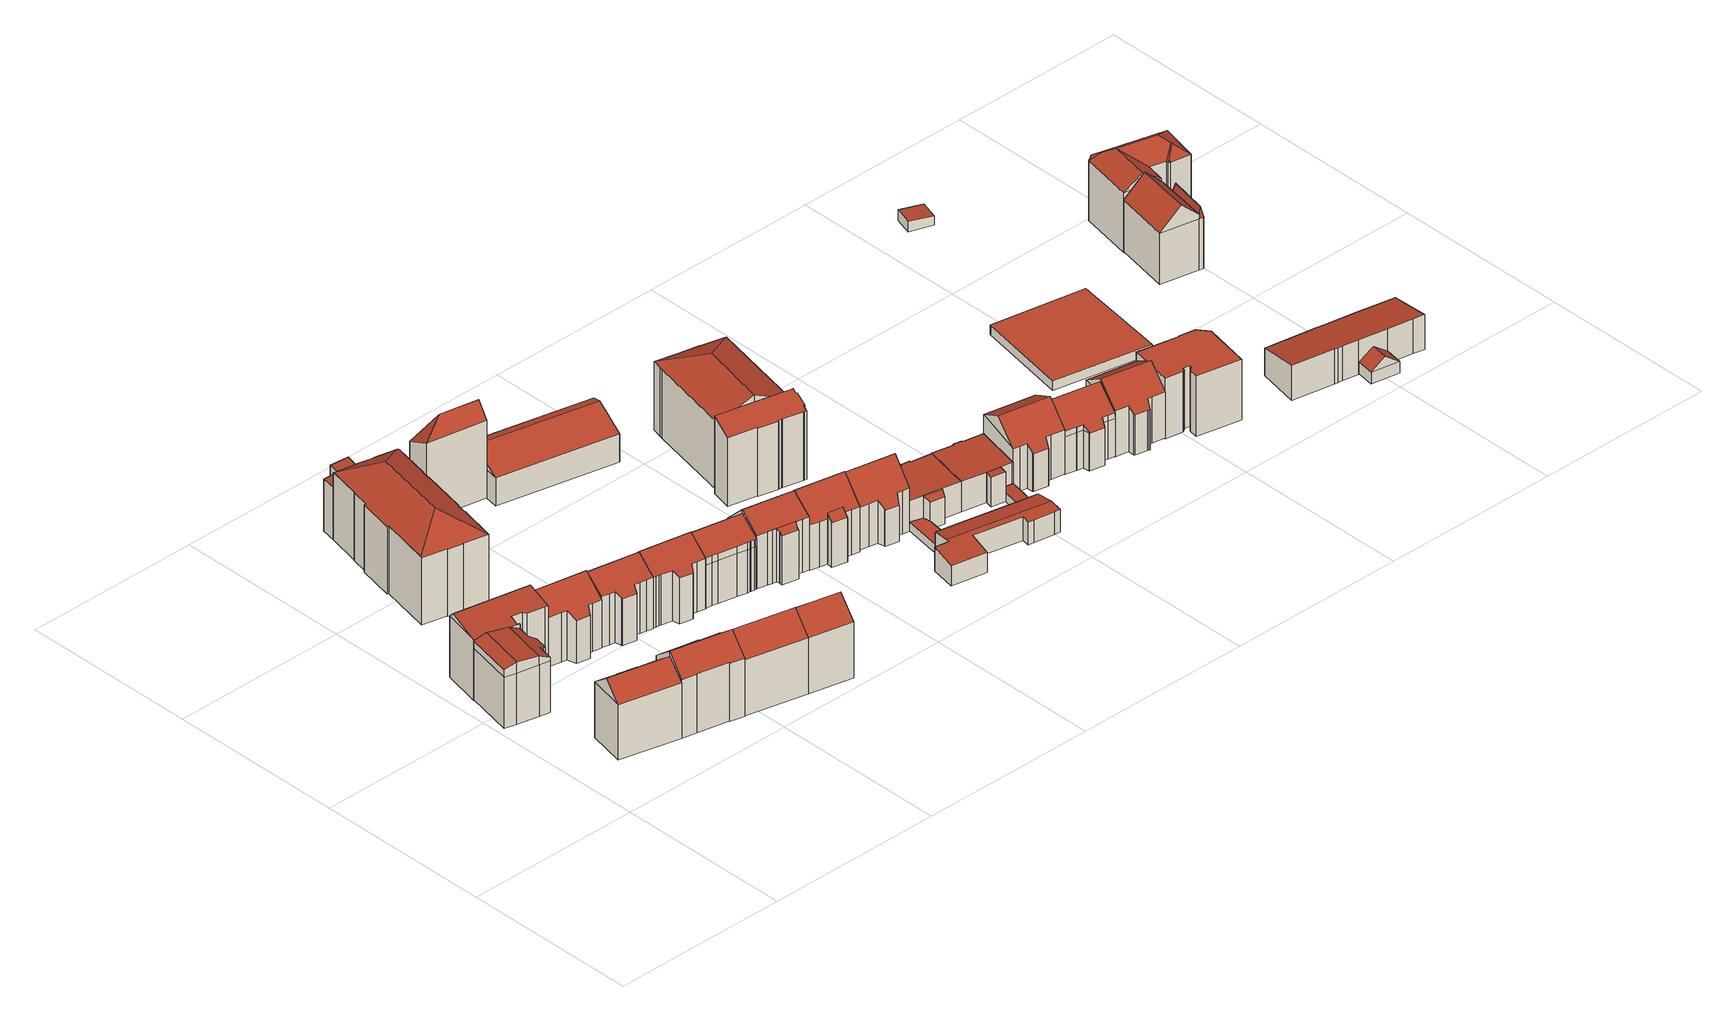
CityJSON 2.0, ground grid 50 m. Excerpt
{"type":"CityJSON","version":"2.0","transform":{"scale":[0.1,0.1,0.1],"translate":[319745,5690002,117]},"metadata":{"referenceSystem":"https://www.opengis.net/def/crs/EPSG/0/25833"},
"CityObjects":{
"building1":{"type":"Building","attributes":{"Dachtyp_tdc":"tdcFreeFormRoof","Gemeindeschluessel":14713000,"Dachneigung":4.66,"QualitaetDacherkennung":51,"Geometrietyp2DReferenz":"3000","function":"31001_9998","roofType":"5000","measuredHeight":17.92},"geometry":[{"type":"MultiSurface","lod":"2","boundaries":[[[0,1,2,3]],[[1,4,5,2]],[[4,6,7,5]],[[6,8,9,7]],[[8,10,11,9]],[[10,12,13,11]],[[12,14,15,13]],[[14,16,17,15]],[[16,18,19,17]],[[18,20,21,19]],[[20,22,23,21]],[[22,24,25,23]],[[24,0,3,25]],[[26,27,28,29]],[[18,16,30,31,32,33,34,35,36]],[[32,37,27,26,33]],[[8,27,37,10]],[[10,37,32,31,12]],[[18,36,20]],[[20,36,35,22]],[[22,35,34,24]],[[24,34,33,0]],[[0,33,26,1]],[[12,31,30,14]],[[14,30,16]],[[1,26,29,4]],[[4,29,28,6]],[[6,28,27,8]],[[3,2,5,7,9,11,13,15,17,19,21,23,25]]],"semantics":{"surfaces":[{"type":"WallSurface"},{"type":"RoofSurface"},{"type":"GroundSurface"}],"values":[0,0,0,0,0,0,0,0,0,0,0,0,0,1,1,1,0,0,0,0,0,0,0,0,0,0,0,0,2]}}]},
"building2":{"type":"Building","attributes":{"Dachtyp_tdc":"tdcFreeFormRoof","Gemeindeschluessel":14713000,"Dachneigung":38.06,"QualitaetDacherkennung":54,"Geometrietyp2DReferenz":"3000","function":"31001_9998","roofType":"5000","measuredHeight":20.11},"geometry":[{"type":"MultiSurface","lod":"2","boundaries":[[[38,39,40,41]],[[39,42,43,40]],[[42,44,45,43]],[[44,46,47,45]],[[46,48,49,47]],[[48,50,51,49]],[[50,52,53,51]],[[52,54,55,53]],[[54,56,57,55]],[[56,58,59,57]],[[58,38,41,59]],[[48,60,61,50]],[[60,46,44,42,39,38,58,56,54,52,61]],[[48,46,60]],[[52,50,61]],[[41,40,43,45,47,49,51,53,55,57,59]]],"semantics":{"surfaces":[{"type":"WallSurface"},{"type":"RoofSurface"},{"type":"GroundSurface"}],"values":[0,0,0,0,0,0,0,0,0,0,0,1,1,0,0,2]}}]},
"building3":{"type":"Building","attributes":{"Dachtyp_tdc":"tdcFreeFormRoof","Gemeindeschluessel":14713000,"Dachneigung":11.05,"QualitaetDacherkennung":21,"Geometrietyp2DReferenz":"3000","function":"31001_9998","roofType":"5000","measuredHeight":19.17},"geometry":[{"type":"MultiSurface","lod":"2","boundaries":[[[62,63,64,65]],[[63,66,67,64]],[[66,68,69,67]],[[68,70,71,69]],[[70,72,73,71]],[[72,74,75,73]],[[74,76,77,75]],[[76,78,79,77]],[[78,80,81,79]],[[80,82,83,81]],[[82,84,85,83]],[[84,62,65,85]],[[86,68,66,63,87]],[[84,82,80,78,76,74,72,70,86,87,62]],[[63,62,87]],[[70,68,86]],[[65,64,67,69,71,73,75,77,79,81,83,85]]],"semantics":{"surfaces":[{"type":"WallSurface"},{"type":"RoofSurface"},{"type":"GroundSurface"}],"values":[0,0,0,0,0,0,0,0,0,0,0,0,1,1,0,0,2]}}]},
"building4":{"type":"Building","attributes":{"Dachtyp_tdc":"tdcGableRoof","Gemeindeschluessel":14713000,"Dachneigung":37.84,"QualitaetDacherkennung":70,"Geometrietyp2DReferenz":"3000","function":"31001_9998","roofType":"3100","measuredHeight":21.5},"geometry":[{"type":"MultiSurface","lod":"2","boundaries":[[[88,89,90,91]],[[89,92,93,90]],[[92,94,95,93]],[[94,96,97,95]],[[96,98,99,97]],[[98,100,101,99]],[[100,102,103,101]],[[102,104,105,103]],[[104,106,107,105]],[[106,108,109,107]],[[108,110,111,109]],[[110,112,49,111]],[[112,113,114,49]],[[113,115,47,114]],[[115,116,117,47]],[[116,88,91,117]],[[113,112,110,108,106,104,102,100]],[[100,98,96,94,92,89,88,116,115,113]],[[91,90,93,95,97,99,101,103,105,107,109,111,49,114,47,117]]],"semantics":{"surfaces":[{"type":"WallSurface"},{"type":"RoofSurface"},{"type":"GroundSurface"}],"values":[0,0,0,0,0,0,0,0,0,0,0,0,0,0,0,0,1,1,2]}}]},
"building5":{"type":"Building","attributes":{"Dachtyp_tdc":"tdcFreeFormRoof","Gemeindeschluessel":14713000,"Dachneigung":36.67,"QualitaetDacherkennung":50,"Geometrietyp2DReferenz":"3000","function":"31001_9998","roofType":"5000","measuredHeight":18.55},"geometry":[{"type":"MultiSurface","lod":"2","boundaries":[[[118,119,120,121]],[[119,122,123,120]],[[122,124,125,123]],[[124,126,127,125]],[[126,128,129,127]],[[128,130,131,129]],[[130,132,133,131]],[[132,134,135,133]],[[134,136,137,135]],[[136,138,139,137]],[[138,118,121,139]],[[140,122,119,141]],[[134,132,130,128,126,124,140,141,118,138,136]],[[124,122,140]],[[119,118,141]],[[121,120,123,125,127,129,131,133,135,137,139]]],"semantics":{"surfaces":[{"type":"WallSurface"},{"type":"RoofSurface"},{"type":"GroundSurface"}],"values":[0,0,0,0,0,0,0,0,0,0,0,1,1,0,0,2]}}]},
"building6":{"type":"Building","attributes":{"Dachtyp_tdc":"tdcGableRoof","Gemeindeschluessel":14713000,"Dachneigung":41.8,"QualitaetDacherkennung":68,"Geometrietyp2DReferenz":"3000","function":"31001_9998","roofType":"3100","measuredHeight":21.27},"geometry":[{"type":"MultiSurface","lod":"2","boundaries":[[[142,143,144,145]],[[143,146,147,144]],[[146,148,149,147]],[[148,150,151,149]],[[150,142,145,151]],[[152,153,154,155,156]],[[142,153,152,143]],[[150,154,153,142]],[[146,156,155,148]],[[143,152,156,146]],[[148,155,154,150]],[[145,144,147,149,151]]],"semantics":{"surfaces":[{"type":"WallSurface"},{"type":"RoofSurface"},{"type":"GroundSurface"}],"values":[0,0,0,0,0,1,1,0,0,0,0,2]}}]},
"building7":{"type":"Building","attributes":{"name":"Ernst-Pinkert-Schule","Dachtyp_tdc":"tdcFreeFormRoof","Gemeindeschluessel":14713000,"Dachneigung":30.62,"QualitaetDacherkennung":84,"Geometrietyp2DReferenz":"3000","function":"31001_3021","roofType":"5000","measuredHeight":24.77},"geometry":[{"type":"MultiSurface","lod":"2","boundaries":[[[157,158,159,160]],[[158,161,162,159]],[[161,163,164,162]],[[163,165,166,164]],[[165,167,168,166]],[[167,169,170,168]],[[169,171,172,170]],[[171,173,174,172]],[[173,175,176,174]],[[175,177,178,176]],[[177,179,180,178]],[[179,181,182,180]],[[181,183,184,182]],[[183,185,186,184]],[[185,187,188,186]],[[187,189,190,188]],[[189,191,192,190]],[[191,193,194,192]],[[193,195,196,194]],[[195,197,198,196]],[[197,199,200,198]],[[199,201,202,200]],[[201,203,204,202]],[[203,205,206,204]],[[205,207,208,206]],[[207,209,210,208]],[[209,157,160,210]],[[211,212,177,175,173,171,169,167,213]],[[199,197,214,215,207,205,203,201]],[[214,211,213,165,163,161,158,157,209,215]],[[193,191,189,187,185,183,181,179,212,211,214,197,195]],[[179,177,212]],[[209,207,215]],[[167,165,213]],[[160,159,162,164,166,168,170,172,174,176,178,180,182,184,186,188,190,192,194,196,198,200,202,204,206,208,210]]],"semantics":{"surfaces":[{"type":"WallSurface"},{"type":"RoofSurface"},{"type":"GroundSurface"}],"values":[0,0,0,0,0,0,0,0,0,0,0,0,0,0,0,0,0,0,0,0,0,0,0,0,0,0,0,1,1,1,1,0,0,0,2]}}]},
"building8":{"type":"Building","attributes":{"Dachtyp_tdc":"tdcFreeFormRoof","Gemeindeschluessel":14713000,"Dachneigung":42.34,"QualitaetDacherkennung":59,"Geometrietyp2DReferenz":"3000","function":"31001_9998","roofType":"5000","measuredHeight":18.3},"geometry":[{"type":"MultiSurface","lod":"2","boundaries":[[[216,217,218,219]],[[217,220,221,218]],[[220,222,223,221]],[[222,224,225,223]],[[224,226,227,225]],[[226,228,229,227]],[[228,230,231,229]],[[230,232,233,231]],[[232,234,235,233]],[[234,236,237,235]],[[236,238,239,237]],[[238,240,241,239]],[[240,216,219,241]],[[242,216,240,243]],[[230,228,226,224,222,220,217,242,243,238,236,234,232]],[[217,216,242]],[[240,238,243]],[[219,218,221,223,225,227,229,231,233,235,237,239,241]]],"semantics":{"surfaces":[{"type":"WallSurface"},{"type":"RoofSurface"},{"type":"GroundSurface"}],"values":[0,0,0,0,0,0,0,0,0,0,0,0,0,1,1,0,0,2]}}]},
"building9":{"type":"Building","attributes":{"name":"Ernst-Pinkert-Schule","Gemeindeschluessel":14713000,"Geometrietyp2DReferenz":"3000","function":"31001_3021","roofType":"9999"},"children":["building9-1","building9-2"]},
"building9-1":{"type":"BuildingPart","attributes":{"Dachtyp_tdc":"tdcPolyFlatRoof","Dachneigung":5.08,"QualitaetDacherkennung":38,"Geometrietyp2DReferenz":"3000","roofType":"2100","measuredHeight":15.05},"parents":["building9"],"geometry":[{"type":"MultiSurface","lod":"2","boundaries":[[[244,245,246,247]],[[245,248,249,246]],[[248,250,251,252,249]],[[248,245,244,253,250]],[[252,247,246,249]],[[253,251,250]],[[244,247,252,251,253]]],"semantics":{"surfaces":[{"type":"WallSurface"},{"type":"RoofSurface"},{"type":"GroundSurface"},{"type":"ClosureSurface"}],"values":[0,0,0,1,2,0,3]}}]},
"building9-2":{"type":"BuildingPart","attributes":{"Dachtyp_tdc":"tdcGableRoof","Dachneigung":11.11,"QualitaetDacherkennung":61,"Geometrietyp2DReferenz":"3000","roofType":"3100","measuredHeight":15.67},"parents":["building9"],"geometry":[{"type":"MultiSurface","lod":"2","boundaries":[[[251,254,255,252]],[[254,256,257,255]],[[256,258,259,257]],[[258,260,261,259]],[[260,262,263,261]],[[262,264,265,263]],[[264,266,267,265]],[[266,268,244,247,267]],[[264,262,260,258]],[[258,256,254,251,253,268,266,264]],[[252,255,257,259,261,263,265,267,247]],[[253,244,268]],[[252,247,244,253,251]]],"semantics":{"surfaces":[{"type":"WallSurface"},{"type":"RoofSurface"},{"type":"GroundSurface"},{"type":"ClosureSurface"}],"values":[0,0,0,0,0,0,0,0,1,1,2,0,3]}}]},
"building10":{"type":"Building","attributes":{"Dachtyp_tdc":"tdcGableRoof","Gemeindeschluessel":14713000,"Dachneigung":40.49,"QualitaetDacherkennung":63,"Geometrietyp2DReferenz":"3000","function":"31001_9998","roofType":"3100","measuredHeight":21.07},"geometry":[{"type":"MultiSurface","lod":"2","boundaries":[[[269,270,271,272]],[[270,154,273,271]],[[154,274,275,273]],[[274,269,272,275]],[[154,270,276]],[[269,274,277]],[[270,269,277,276]],[[274,154,276,277]],[[272,271,273,275]]],"semantics":{"surfaces":[{"type":"WallSurface"},{"type":"RoofSurface"},{"type":"GroundSurface"}],"values":[0,0,0,0,0,0,1,1,2]}}]},
"building11":{"type":"Building","attributes":{"name":"Ernst-Pinkert-Schule","Dachtyp_tdc":"tdcPolyFlatRoof","Gemeindeschluessel":14713000,"Dachneigung":0,"QualitaetDacherkennung":15,"Geometrietyp2DReferenz":"3000","function":"31001_3021","roofType":"1000","measuredHeight":3},"geometry":[{"type":"MultiSurface","lod":"2","boundaries":[[[278,279,247,246]],[[279,280,267,247]],[[280,281,282,267]],[[281,278,246,282]],[[281,280,279,278]],[[246,247,267,282]]],"semantics":{"surfaces":[{"type":"WallSurface"},{"type":"RoofSurface"},{"type":"GroundSurface"}],"values":[0,0,0,0,1,2]}}]},
"building12":{"type":"Building","attributes":{"Dachtyp_tdc":"tdcFreeFormRoof","Gemeindeschluessel":14713000,"Dachneigung":43.59,"QualitaetDacherkennung":48,"Geometrietyp2DReferenz":"3000","function":"31001_9998","roofType":"5000","measuredHeight":18.36},"geometry":[{"type":"MultiSurface","lod":"2","boundaries":[[[217,283,284,285]],[[283,286,287,284]],[[286,288,289,287]],[[288,290,291,289]],[[290,292,293,291]],[[292,294,295,293]],[[294,296,297,295]],[[296,298,299,297]],[[298,300,301,299]],[[300,302,303,301]],[[302,304,305,303]],[[304,306,307,305]],[[306,217,285,307]],[[308,286,283,309]],[[298,296,294,292,290,288,308,309,217,306,304,302,300]],[[283,217,309]],[[288,286,308]],[[285,284,287,289,291,293,295,297,299,301,303,305,307]]],"semantics":{"surfaces":[{"type":"WallSurface"},{"type":"RoofSurface"},{"type":"GroundSurface"}],"values":[0,0,0,0,0,0,0,0,0,0,0,0,0,1,1,0,0,2]}}]},
"building13":{"type":"Building","attributes":{"Dachtyp_tdc":"tdcPolyFlatRoof","Gemeindeschluessel":14713000,"Dachneigung":6.4,"QualitaetDacherkennung":76,"Geometrietyp2DReferenz":"3000","function":"31001_9998","roofType":"2100","measuredHeight":7.52},"geometry":[{"type":"MultiSurface","lod":"2","boundaries":[[[310,311,312,313]],[[311,314,315,312]],[[314,316,317,315]],[[316,318,319,317]],[[318,310,313,319]],[[318,316,314,311,310]],[[313,312,315,317,319]]],"semantics":{"surfaces":[{"type":"WallSurface"},{"type":"RoofSurface"},{"type":"GroundSurface"}],"values":[0,0,0,0,0,1,2]}}]},
"building14":{"type":"Building","attributes":{"Dachtyp_tdc":"tdcFreeFormRoof","Gemeindeschluessel":14713000,"Dachneigung":43.23,"QualitaetDacherkennung":52,"Geometrietyp2DReferenz":"3000","function":"31001_9998","roofType":"5000","measuredHeight":18.12},"geometry":[{"type":"MultiSurface","lod":"2","boundaries":[[[320,321,322,323]],[[321,324,325,322]],[[324,326,327,325]],[[326,328,329,327]],[[328,330,331,329]],[[330,332,333,331]],[[332,334,335,333]],[[334,336,337,335]],[[336,286,338,337]],[[286,339,340,338]],[[339,341,342,340]],[[341,320,323,342]],[[343,344,345,346,347,348,349,350,351,352,353,354]],[[344,339,286,345]],[[339,344,343,341]],[[341,343,354,320]],[[320,354,353,321]],[[321,353,352,324]],[[324,352,351,326]],[[326,351,350,328]],[[328,350,349,330]],[[330,349,348,332]],[[332,348,347,334]],[[334,347,346,336]],[[336,346,345,286]],[[323,322,325,327,329,331,333,335,337,338,340,342]]],"semantics":{"surfaces":[{"type":"WallSurface"},{"type":"RoofSurface"},{"type":"GroundSurface"}],"values":[0,0,0,0,0,0,0,0,0,0,0,0,1,1,0,0,0,0,0,0,0,0,0,0,0,2]}}]},
"building15":{"type":"Building","attributes":{"Dachtyp_tdc":"tdcHipAndGableRoof","Gemeindeschluessel":14713000,"Dachneigung":62.84,"QualitaetDacherkennung":6,"Geometrietyp2DReferenz":"3000","function":"31001_9998","roofType":"5000","measuredHeight":26.07},"geometry":[{"type":"MultiSurface","lod":"2","boundaries":[[[355,356,357,358]],[[356,359,360,357]],[[359,361,362,360]],[[361,355,358,362]],[[359,356,363]],[[355,361,364]],[[356,355,364,363]],[[361,359,363,364]],[[358,357,360,362]]],"semantics":{"surfaces":[{"type":"WallSurface"},{"type":"RoofSurface"},{"type":"GroundSurface"}],"values":[0,0,0,0,1,0,1,1,2]}}]},
"building16":{"type":"Building","attributes":{"Gemeindeschluessel":14713000,"Geometrietyp2DReferenz":"3000","function":"31001_9998","roofType":"9999"},"children":["building16-1","building16-2"]},
"building16-1":{"type":"BuildingPart","attributes":{"Dachtyp_tdc":"tdcPolyFlatRoof","Dachneigung":31.24,"QualitaetDacherkennung":38,"Geometrietyp2DReferenz":"3000","roofType":"2100","measuredHeight":15.29},"parents":["building16"],"geometry":[{"type":"MultiSurface","lod":"2","boundaries":[[[365,366,367,368,369]],[[366,370,371,367]],[[370,372,373,371]],[[372,374,375,373]],[[374,376,377,375]],[[376,378,379,377]],[[378,380,381,379]],[[380,382,383,384,381]],[[382,380,378,376,374,372,370,366,365,385]],[[386,368,367,371,373,375,377,379,381,384]],[[365,369,387,385]],[[369,368,386,387]],[[387,383,382,385]],[[387,386,384,383]]],"semantics":{"surfaces":[{"type":"WallSurface"},{"type":"RoofSurface"},{"type":"GroundSurface"},{"type":"ClosureSurface"}],"values":[0,0,0,0,0,0,0,0,1,2,0,3,0,3]}}]},
"building16-2":{"type":"BuildingPart","attributes":{"Dachtyp_tdc":"tdcGableRoof","Dachneigung":44.41,"QualitaetDacherkennung":51,"Geometrietyp2DReferenz":"3000","roofType":"3100","measuredHeight":19.04},"parents":["building16"],"geometry":[{"type":"MultiSurface","lod":"2","boundaries":[[[383,388,389,384]],[[388,390,391,389]],[[390,392,393,391]],[[392,394,395,393]],[[394,396,397,395]],[[396,398,399,397]],[[398,400,401,399]],[[400,369,368,401]],[[396,394,392,390]],[[390,388,383,387,369,400,398,396]],[[368,386,384,389,391,393,395,397,399,401]],[[386,368,369,387]],[[383,384,386,387]]],"semantics":{"surfaces":[{"type":"WallSurface"},{"type":"RoofSurface"},{"type":"GroundSurface"},{"type":"ClosureSurface"}],"values":[0,0,0,0,0,0,0,0,1,1,2,3,3]}}]},
"building17":{"type":"Building","attributes":{"Dachtyp_tdc":"tdcGableRoof","Gemeindeschluessel":14713000,"Dachneigung":24.54,"QualitaetDacherkennung":38,"Geometrietyp2DReferenz":"3000","function":"31001_9998","roofType":"3100","measuredHeight":12.05},"geometry":[{"type":"MultiSurface","lod":"2","boundaries":[[[402,403,358,404]],[[403,405,362,358]],[[405,406,407,362]],[[406,408,409,407]],[[408,402,404,409]],[[408,410,411,412,402]],[[413,411,410,414]],[[406,414,410,408]],[[405,413,414,406]],[[403,412,411,413,405]],[[402,412,403]],[[404,358,362,407,409]]],"semantics":{"surfaces":[{"type":"WallSurface"},{"type":"RoofSurface"},{"type":"GroundSurface"}],"values":[0,0,0,0,0,1,1,0,0,0,0,2]}}]},
"building18":{"type":"Building","attributes":{"Gemeindeschluessel":14713000,"Geometrietyp2DReferenz":"3000","function":"31001_9998","roofType":"9999"},"children":["building18-1","building18-2"]},
"building18-1":{"type":"BuildingPart","attributes":{"Dachtyp_tdc":"tdcPolyFlatRoof","Dachneigung":44.11,"QualitaetDacherkennung":22,"Geometrietyp2DReferenz":"3000","roofType":"2100","measuredHeight":14.65},"parents":["building18"],"geometry":[{"type":"MultiSurface","lod":"2","boundaries":[[[415,416,417,418]],[[416,419,420,417]],[[419,421,422,420]],[[421,423,424,422]],[[423,425,426,424]],[[425,427,428,429,426]],[[430,415,418,431,432]],[[430,433,427,425,423,421,419,416,415]],[[418,417,420,422,424,426,429,431]],[[434,428,427,433]],[[434,429,428]],[[432,434,433,430]],[[432,431,429,434]]],"semantics":{"surfaces":[{"type":"WallSurface"},{"type":"RoofSurface"},{"type":"GroundSurface"},{"type":"ClosureSurface"}],"values":[0,0,0,0,0,0,0,1,2,0,3,0,3]}}]},
"building18-2":{"type":"BuildingPart","attributes":{"Dachtyp_tdc":"tdcFreeFormRoof","Dachneigung":43.7,"QualitaetDacherkennung":52,"Geometrietyp2DReferenz":"3000","roofType":"5000","measuredHeight":19.22},"parents":["building18"],"geometry":[{"type":"MultiSurface","lod":"2","boundaries":[[[435,436,418,437]],[[436,432,431,418]],[[428,438,439,429]],[[438,440,441,439]],[[440,442,443,441]],[[442,444,445,443]],[[444,446,447,445]],[[446,448,449,447]],[[448,450,451,449]],[[450,452,453,451]],[[452,454,455,453]],[[454,435,437,455]],[[450,448,446,444]],[[444,442,440,438,428,434,432,436,435,454,452,450]],[[437,418,431,429,439,441,443,445,447,449,451,453,455]],[[429,431,432,434]],[[428,429,434]]],"semantics":{"surfaces":[{"type":"WallSurface"},{"type":"RoofSurface"},{"type":"GroundSurface"},{"type":"ClosureSurface"}],"values":[0,0,0,0,0,0,0,0,0,0,0,0,1,1,2,3,3]}}]},
"building19":{"type":"Building","attributes":{"Dachtyp_tdc":"tdcFreeFormRoof","Gemeindeschluessel":14713000,"Dachneigung":45.77,"QualitaetDacherkennung":49,"Geometrietyp2DReferenz":"3000","function":"31001_9998","roofType":"5000","measuredHeight":18.75},"geometry":[{"type":"MultiSurface","lod":"2","boundaries":[[[456,457,458,459]],[[457,460,461,458]],[[460,462,463,461]],[[462,464,465,463]],[[464,466,467,465]],[[466,468,469,467]],[[468,470,471,469]],[[470,472,473,471]],[[472,474,475,473]],[[474,476,477,475]],[[476,478,479,477]],[[478,456,459,479]],[[470,468,466,464,462,480,481,456,478,476,474,472]],[[480,460,457,481]],[[462,460,480]],[[457,456,481]],[[459,458,461,463,465,467,469,471,473,475,477,479]]],"semantics":{"surfaces":[{"type":"WallSurface"},{"type":"RoofSurface"},{"type":"GroundSurface"}],"values":[0,0,0,0,0,0,0,0,0,0,0,0,1,1,0,0,2]}}]},
"building20":{"type":"Building","attributes":{"Dachtyp_tdc":"tdcPolyFlatRoof","Gemeindeschluessel":14713000,"Dachneigung":2.69,"QualitaetDacherkennung":76,"Geometrietyp2DReferenz":"3000","function":"31001_9998","roofType":"2100","measuredHeight":2.51},"geometry":[{"type":"MultiSurface","lod":"2","boundaries":[[[482,483,484,485]],[[483,486,487,484]],[[486,488,489,487]],[[488,490,491,489]],[[490,482,485,491]],[[490,488,486,483,482]],[[485,484,487,489,491]]],"semantics":{"surfaces":[{"type":"WallSurface"},{"type":"RoofSurface"},{"type":"GroundSurface"}],"values":[0,0,0,0,0,1,2]}}]},
"building21":{"type":"Building","attributes":{"Dachtyp_tdc":"tdcFreeFormRoof","Gemeindeschluessel":14713000,"Dachneigung":10.28,"QualitaetDacherkennung":48,"Geometrietyp2DReferenz":"3000","function":"31001_9998","roofType":"5000","measuredHeight":7.1},"geometry":[{"type":"MultiSurface","lod":"2","boundaries":[[[492,493,494,495]],[[493,496,497,494]],[[496,498,499,497]],[[498,500,501,499]],[[500,502,503,501]],[[502,504,505,503]],[[504,506,507,505]],[[506,508,509,507]],[[508,510,511,509]],[[510,512,513,511]],[[512,514,515,513]],[[514,516,517,515]],[[516,518,519,517]],[[518,492,495,519]],[[520,504,502,500,498,521]],[[510,508,506,520,521,496,493,492,518,516,514,512]],[[506,504,520]],[[498,496,521]],[[495,494,497,499,501,503,505,507,509,511,513,515,517,519]]],"semantics":{"surfaces":[{"type":"WallSurface"},{"type":"RoofSurface"},{"type":"GroundSurface"}],"values":[0,0,0,0,0,0,0,0,0,0,0,0,0,0,1,1,0,0,2]}}]},
"building22":{"type":"Building","attributes":{"name":"Ernst-Pinkert-Schule","Gemeindeschluessel":14713000,"Geometrietyp2DReferenz":"3000","function":"31001_3021","roofType":"9999"},"children":["building22-1","building22-2"]},
"building22-1":{"type":"BuildingPart","attributes":{"Dachtyp_tdc":"tdcPolyFlatRoof","Dachneigung":24.03,"QualitaetDacherkennung":56,"Geometrietyp2DReferenz":"3000","roofType":"2100","measuredHeight":22.43},"parents":["building22"],"geometry":[{"type":"MultiSurface","lod":"2","boundaries":[[[522,523,524,525]],[[523,526,527,524]],[[526,528,529,527]],[[528,530,531,529]],[[530,532,533,531]],[[532,534,535,533]],[[534,536,537,535]],[[536,538,539,537]],[[538,540,541,539]],[[540,542,543,541]],[[542,544,545,543]],[[544,546,547,548,545]],[[544,542,540,538,536,534,532,530,528,526,523,522,549,550,551,552,553,554,555,546]],[[548,556,557,558,559,560,525,524,527,529,531,533,535,537,539,541,543,545]],[[552,557,561]],[[552,551,558,557]],[[551,550,559,558]],[[550,549,560,559]],[[549,522,525,560]],[[561,553,552]],[[555,547,546]],[[556,548,547,555,554]],[[557,556,554,553,561]]],"semantics":{"surfaces":[{"type":"WallSurface"},{"type":"RoofSurface"},{"type":"GroundSurface"},{"type":"ClosureSurface"}],"values":[0,0,0,0,0,0,0,0,0,0,0,0,1,2,0,0,0,0,0,0,0,3,3]}}]},
"building22-2":{"type":"BuildingPart","attributes":{"Dachtyp_tdc":"tdcHipAndGableRoof","Dachneigung":26.11,"QualitaetDacherkennung":77,"Geometrietyp2DReferenz":"3000","roofType":"5000","measuredHeight":24.56},"parents":["building22"],"geometry":[{"type":"MultiSurface","lod":"2","boundaries":[[[547,562,563,548]],[[562,564,565,563]],[[564,566,567,565]],[[566,568,569,567]],[[568,570,571,569]],[[570,572,573,571]],[[572,574,575,573]],[[574,576,577,575]],[[576,578,579,577]],[[578,561,557,579]],[[578,576,574,572,570,568,580]],[[568,566,564,562,547,555,581,580]],[[581,553,561,578,580]],[[556,548,563,565,567,569,571,573,575,577,579,557]],[[555,554,581]],[[547,548,556,554,555]],[[554,553,581]],[[557,561,553,554,556]]],"semantics":{"surfaces":[{"type":"WallSurface"},{"type":"RoofSurface"},{"type":"GroundSurface"},{"type":"ClosureSurface"}],"values":[0,0,0,0,0,0,0,0,0,0,1,1,1,2,0,3,0,3]}}]},
"building23":{"type":"Building","attributes":{"Gemeindeschluessel":14713000,"Geometrietyp2DReferenz":"3000","function":"31001_9998","roofType":"9999"},"children":["building23-1","building23-2"]},
"building23-1":{"type":"BuildingPart","attributes":{"Dachtyp_tdc":"tdcPolyFlatRoof","Dachneigung":2.74,"QualitaetDacherkennung":55,"Geometrietyp2DReferenz":"3000","roofType":"2100","measuredHeight":9.31},"parents":["building23"],"geometry":[{"type":"MultiSurface","lod":"2","boundaries":[[[582,583,584,585]],[[582,586,587,583]],[[586,588,589,587]],[[588,590,591,589]],[[590,592,593,591]],[[592,594,595,593]],[[594,596,597,595]],[[596,598,599,597]],[[598,600,601,599]],[[598,596,594,592,590,588,586,582,585,602,600]],[[603,584,583,587,589,591,593,595,597,599,601]],[[602,603,601,600]],[[585,584,603,602]]],"semantics":{"surfaces":[{"type":"WallSurface"},{"type":"RoofSurface"},{"type":"GroundSurface"},{"type":"ClosureSurface"}],"values":[0,0,0,0,0,0,0,0,0,1,2,3,3]}}]},
"building23-2":{"type":"BuildingPart","attributes":{"Dachtyp_tdc":"tdcPolyFlatRoof","Dachneigung":22.9,"QualitaetDacherkennung":33,"Geometrietyp2DReferenz":"3000","roofType":"2100","measuredHeight":8.7},"parents":["building23"],"geometry":[{"type":"MultiSurface","lod":"2","boundaries":[[[600,604,605,601]],[[604,606,607,605]],[[606,608,609,607]],[[608,585,584,609]],[[602,585,608,606,604,600]],[[605,607,609,584,603,601]],[[602,603,584,585]],[[600,601,603,602]]],"semantics":{"surfaces":[{"type":"WallSurface"},{"type":"RoofSurface"},{"type":"GroundSurface"},{"type":"ClosureSurface"}],"values":[0,0,0,0,1,2,3,3]}}]},
"building24":{"type":"Building","attributes":{"Dachtyp_tdc":"tdcPolyFlatRoof","Gemeindeschluessel":14713000,"Dachneigung":4.75,"QualitaetDacherkennung":73,"Geometrietyp2DReferenz":"3000","function":"31001_9998","roofType":"2100","measuredHeight":2.7},"geometry":[{"type":"MultiSurface","lod":"2","boundaries":[[[610,611,612,503]],[[611,613,614,612]],[[613,615,616,614]],[[615,617,618,616]],[[617,619,505,618]],[[619,610,503,505]],[[619,617,615,613,611,610]],[[503,612,614,616,618,505]]],"semantics":{"surfaces":[{"type":"WallSurface"},{"type":"RoofSurface"},{"type":"GroundSurface"}],"values":[0,0,0,0,0,0,1,2]}}]},
"building25":{"type":"Building","attributes":{"Gemeindeschluessel":14713000,"Geometrietyp2DReferenz":"3000","function":"31001_9998","roofType":"9999"},"children":["building25-1","building25-2"]},
"building25-1":{"type":"BuildingPart","attributes":{"Dachtyp_tdc":"tdcPolyFlatRoof","Dachneigung":3.12,"QualitaetDacherkennung":50,"Geometrietyp2DReferenz":"3000","roofType":"2100","measuredHeight":8.69},"parents":["building25"],"geometry":[{"type":"MultiSurface","lod":"2","boundaries":[[[620,612,621,622]],[[620,623,624,612]],[[623,625,626,624]],[[625,623,620,622]],[[621,612,624,626]],[[622,621,626,625]]],"semantics":{"surfaces":[{"type":"WallSurface"},{"type":"RoofSurface"},{"type":"GroundSurface"},{"type":"ClosureSurface"}],"values":[0,0,0,1,2,3]}}]},
"building25-2":{"type":"BuildingPart","attributes":{"Dachtyp_tdc":"tdcPolyFlatRoof","Dachneigung":3.7,"QualitaetDacherkennung":78,"Geometrietyp2DReferenz":"3000","roofType":"2100","measuredHeight":9.51},"parents":["building25"],"geometry":[{"type":"MultiSurface","lod":"2","boundaries":[[[627,628,616,618]],[[628,629,614,616]],[[629,622,621,614]],[[625,598,599,626]],[[598,630,597,599]],[[630,631,632,597]],[[631,633,634,632]],[[633,635,636,634]],[[635,637,638,636]],[[637,639,640,638]],[[639,627,618,640]],[[639,637,635,633,631,630,598,625,622,629,628,627]],[[618,616,614,621,626,599,597,632,634,636,638,640]],[[626,621,622,625]]],"semantics":{"surfaces":[{"type":"WallSurface"},{"type":"RoofSurface"},{"type":"GroundSurface"},{"type":"ClosureSurface"}],"values":[0,0,0,0,0,0,0,0,0,0,0,1,2,3]}}]},
"building26":{"type":"Building","attributes":{"Dachtyp_tdc":"tdcFreeFormRoof","Gemeindeschluessel":14713000,"Dachneigung":42.99,"QualitaetDacherkennung":40,"Geometrietyp2DReferenz":"3000","function":"31001_9998","roofType":"5000","measuredHeight":18.57},"geometry":[{"type":"MultiSurface","lod":"2","boundaries":[[[641,642,643,644]],[[642,645,646,643]],[[645,647,648,646]],[[647,649,650,648]],[[649,651,652,650]],[[651,653,654,652]],[[653,655,656,654]],[[655,657,658,656]],[[657,659,660,658]],[[659,661,662,660]],[[661,663,664,662]],[[663,641,644,664]],[[657,655,653,651,649,647,665,666,641,663,661,659]],[[665,645,642,666]],[[647,645,665]],[[642,641,666]],[[644,643,646,648,650,652,654,656,658,660,662,664]]],"semantics":{"surfaces":[{"type":"WallSurface"},{"type":"RoofSurface"},{"type":"GroundSurface"}],"values":[0,0,0,0,0,0,0,0,0,0,0,0,1,1,0,0,2]}}]},
"building27":{"type":"Building","attributes":{"Dachtyp_tdc":"tdcFreeFormRoof","Gemeindeschluessel":14713000,"Dachneigung":39.1,"QualitaetDacherkennung":50,"Geometrietyp2DReferenz":"3000","function":"31001_9998","roofType":"5000","measuredHeight":17.69},"geometry":[{"type":"MultiSurface","lod":"2","boundaries":[[[667,668,669,670,671]],[[672,673,674,675,676]],[[677,678,679]],[[680,681,682]],[[682,681,683,684]],[[684,683,685,686]],[[686,685,687,688]],[[688,687,673,672]],[[671,670,689,690]],[[690,689,691,692]],[[692,691,678,677]],[[693,694,695,696,697,698,699,700,701,702,703,704,705]],[[676,667,694,693]],[[667,671,695,694]],[[671,690,696,695]],[[690,692,697,696]],[[692,677,698,697]],[[677,679,699,698]],[[679,680,700,699]],[[680,682,701,700]],[[682,684,702,701]],[[684,686,703,702]],[[686,688,704,703]],[[688,672,705,704]],[[672,676,693,705]],[[678,691,689,670,669,674,673,687,685,683,681,680,679]],[[668,675,674,669]],[[676,675,668,667]]],"semantics":{"surfaces":[{"type":"WallSurface"},{"type":"GroundSurface"},{"type":"RoofSurface"}],"values":[0,0,0,0,0,0,0,0,0,0,0,1,0,0,0,0,0,0,0,0,0,0,0,0,0,2,2,0]}}]},
"building28":{"type":"Building","attributes":{"Dachtyp_tdc":"tdcFreeFormRoof","Gemeindeschluessel":14713000,"Dachneigung":40.41,"QualitaetDacherkennung":46,"Geometrietyp2DReferenz":"3000","function":"31001_9998","roofType":"5000","measuredHeight":18.54},"geometry":[{"type":"MultiSurface","lod":"2","boundaries":[[[706,707,708,709]],[[707,710,711,708]],[[710,712,713,711]],[[712,714,715,713]],[[714,716,717,715]],[[716,718,719,717]],[[718,720,721,719]],[[720,722,723,721]],[[722,724,725,723]],[[724,726,727,725]],[[726,728,729,727]],[[728,730,731,729]],[[730,706,709,731]],[[722,720,718,716,714,712,732,733,706,730,728,726,724]],[[732,710,707,733]],[[712,710,732]],[[707,706,733]],[[709,708,711,713,715,717,719,721,723,725,727,729,731]]],"semantics":{"surfaces":[{"type":"WallSurface"},{"type":"RoofSurface"},{"type":"GroundSurface"}],"values":[0,0,0,0,0,0,0,0,0,0,0,0,0,1,1,0,0,2]}}]},
"building29":{"type":"Building","attributes":{"Dachtyp_tdc":"tdcPolyFlatRoof","Gemeindeschluessel":14713000,"Dachneigung":0,"QualitaetDacherkennung":30,"Geometrietyp2DReferenz":"3000","function":"31001_9998","roofType":"1000","measuredHeight":17.39},"geometry":[{"type":"MultiSurface","lod":"2","boundaries":[[[734,735,736,737]],[[735,738,739,736]],[[738,740,741,739]],[[740,742,743,741]],[[742,744,745,743]],[[744,746,747,745]],[[746,748,749,747]],[[748,750,751,749]],[[750,752,753,751]],[[752,754,755,753]],[[754,756,757,755]],[[756,758,759,757]],[[758,760,761,759]],[[760,762,763,761]],[[762,764,765,763]],[[764,734,737,765]],[[764,762,760,758,756,754,752,750,748,746,744,742,740,738,735,734]],[[737,736,739,741,743,745,747,749,751,753,755,757,759,761,763,765]]],"semantics":{"surfaces":[{"type":"WallSurface"},{"type":"RoofSurface"},{"type":"GroundSurface"}],"values":[0,0,0,0,0,0,0,0,0,0,0,0,0,0,0,0,1,2]}}]},
"building30":{"type":"Building","attributes":{"Dachtyp_tdc":"tdcPolyFlatRoof","Gemeindeschluessel":14713000,"Dachneigung":0,"QualitaetDacherkennung":0,"Geometrietyp2DReferenz":"3000","BezugspunktDach":"2000","function":"31001_3211","measuredHeight":2.69},"geometry":[{"type":"MultiSurface","lod":"2","boundaries":[[[766,767,768,769]],[[766,769,770,771]],[[769,768,772,770]],[[768,767,773,772]],[[767,766,771,773]],[[770,772,773,771]]],"semantics":{"surfaces":[{"type":"RoofSurface"},{"type":"WallSurface"},{"type":"GroundSurface"}],"values":[0,1,1,1,1,2]}}]},
"building31":{"type":"Building","attributes":{"Dachtyp_tdc":"tdcPolyFlatRoof","Gemeindeschluessel":14713000,"Dachneigung":9.47,"QualitaetDacherkennung":64,"Geometrietyp2DReferenz":"3000","function":"31001_9998","roofType":"2100","measuredHeight":9.99},"geometry":[{"type":"MultiSurface","lod":"2","boundaries":[[[774,775,776,777]],[[775,778,779,776]],[[778,780,781,779]],[[780,782,783,781]],[[782,784,785,783]],[[784,786,787,785]],[[786,788,789,787]],[[788,790,791,789]],[[790,792,793,791]],[[792,794,795,793]],[[794,796,797,795]],[[796,798,799,797]],[[798,800,801,799]],[[800,802,803,801]],[[802,804,805,803]],[[804,806,807,805]],[[806,808,809,807]],[[808,810,811,809]],[[810,812,813,811]],[[812,774,777,813]],[[812,810,808,806,804,802,800,798,796,794,792,790,788,786,784,782,780,778,775,774]],[[777,776,779,781,783,785,787,789,791,793,795,797,799,801,803,805,807,809,811,813]]],"semantics":{"surfaces":[{"type":"WallSurface"},{"type":"RoofSurface"},{"type":"GroundSurface"}],"values":[0,0,0,0,0,0,0,0,0,0,0,0,0,0,0,0,0,0,0,0,1,2]}}]},
"building32":{"type":"Building","attributes":{"Dachtyp_tdc":"tdcGableRoof","Gemeindeschluessel":14713000,"Dachneigung":36.66,"QualitaetDacherkennung":67,"Geometrietyp2DReferenz":"3000","function":"31001_9998","roofType":"3100","measuredHeight":6.27},"geometry":[{"type":"MultiSurface","lod":"2","boundaries":[[[814,815,816,817]],[[815,818,819,816]],[[818,820,821,819]],[[820,814,817,821]],[[818,815,822]],[[814,820,823]],[[815,814,823,822]],[[820,818,822,823]],[[817,816,819,821]]],"semantics":{"surfaces":[{"type":"WallSurface"},{"type":"RoofSurface"},{"type":"GroundSurface"}],"values":[0,0,0,0,0,0,1,1,2]}}]},
"building33":{"type":"Building","attributes":{"Dachtyp_tdc":"tdcPolyFlatRoof","Gemeindeschluessel":14713000,"Dachneigung":4.51,"QualitaetDacherkennung":89,"Geometrietyp2DReferenz":"3000","function":"31001_9998","roofType":"2100","measuredHeight":3.1},"geometry":[{"type":"MultiSurface","lod":"2","boundaries":[[[824,825,826,827]],[[825,828,829,826]],[[828,830,831,829]],[[830,824,827,831]],[[830,828,825,824]],[[827,826,829,831]]],"semantics":{"surfaces":[{"type":"WallSurface"},{"type":"RoofSurface"},{"type":"GroundSurface"}],"values":[0,0,0,0,1,2]}}]},
"building34":{"type":"Building","attributes":{"Gemeindeschluessel":14713000,"Geometrietyp2DReferenz":"3000","function":"31001_9998","roofType":"9999"},"children":["building34-1","building34-2"]},
"building34-1":{"type":"BuildingPart","attributes":{"Dachtyp_tdc":"tdcFreeFormRoof","Dachneigung":78,"QualitaetDacherkennung":47,"Geometrietyp2DReferenz":"3000","roofType":"5000","measuredHeight":18.21},"parents":["building34"],"geometry":[{"type":"MultiSurface","lod":"2","boundaries":[[[832,833,834,835]],[[836,837,838]],[[837,839,840,841,842,843,844,833,832,845,838]],[[832,846,845]],[[846,836,838,845]],[[834,847,848,849,850,851,852,853,854,855,835]],[[833,844,847,834]],[[844,843,848,847]],[[843,842,849,848]],[[842,841,850,849]],[[841,840,851,850]],[[840,839,852,851]],[[839,837,853,852]],[[837,836,856,854,853]],[[846,832,835,855,857]],[[857,855,854,856]],[[857,856,836,846]]],"semantics":{"surfaces":[{"type":"WallSurface"},{"type":"RoofSurface"},{"type":"GroundSurface"},{"type":"ClosureSurface"}],"values":[0,1,1,1,1,2,0,0,0,0,0,0,0,0,0,3,3]}}]},
"building34-2":{"type":"BuildingPart","attributes":{"Dachtyp_tdc":"tdcGableRoof","Dachneigung":44.29,"QualitaetDacherkennung":81,"Geometrietyp2DReferenz":"3000","roofType":"3100","measuredHeight":20.59},"parents":["building34"],"geometry":[{"type":"MultiSurface","lod":"2","boundaries":[[[858,859,860,861]],[[859,857,855,860]],[[856,862,863,854]],[[862,858,861,863]],[[862,864,865,866]],[[867,868,865,864,869]],[[856,836,869,864,862]],[[859,868,867,846,857]],[[858,866,865,868,859]],[[862,866,858]],[[861,860,855,854,863]],[[854,855,857,856]],[[869,836,846,867]],[[857,846,836,856]]],"semantics":{"surfaces":[{"type":"WallSurface"},{"type":"RoofSurface"},{"type":"GroundSurface"},{"type":"ClosureSurface"}],"values":[0,0,0,0,1,1,0,0,0,0,2,3,0,3]}}]},
"building35":{"type":"Building","attributes":{"Dachtyp_tdc":"tdcFreeFormRoof","Gemeindeschluessel":14713000,"Dachneigung":34.79,"QualitaetDacherkennung":20,"Geometrietyp2DReferenz":"3000","function":"31001_9998","roofType":"5000","measuredHeight":20.98},"geometry":[{"type":"MultiSurface","lod":"2","boundaries":[[[870,871,872,873]],[[871,874,875,872]],[[874,876,877,875]],[[876,878,879,877]],[[878,880,881,879]],[[880,882,883,881]],[[882,884,885,883]],[[884,886,887,885]],[[886,888,889,887]],[[888,870,873,889]],[[890,891,888,886]],[[892,893,890,886,884]],[[894,895,892,884,882]],[[894,882,880]],[[896,897,895,894,880,878]],[[896,878,876]],[[897,896,876,874]],[[893,892,895,897,874,871]],[[891,890,893,871,870]],[[891,870,888]],[[873,872,875,877,879,881,883,885,887,889]]],"semantics":{"surfaces":[{"type":"WallSurface"},{"type":"RoofSurface"},{"type":"GroundSurface"}],"values":[0,0,0,0,0,0,0,0,0,0,1,1,1,1,1,0,1,1,1,1,2]}}]}
},
"vertices":[
[97,410,169],[36,423,169],[36,423,22],[97,410,22],[3,430,169],[3,430,22],[33,565,169],[33,565,22],[66,558,169],[66,558,22],[84,553,169],[84,553,22],[156,537,169],[156,537,22],[149,504,169],[149,504,22],[167,491,169],[167,491,22],[159,454,169],[159,454,22],[151,452,169],[151,452,22],[137,449,169],[137,449,22],[127,404,169],[127,404,22],[36,423,202],[66,558,202],[33,565,191],[3,430,191],[149,504,180],[156,537,180],[127,544,196],[97,410,196],[127,404,180],[137,449,180],[151,452,173],[84,553,200],
[250,237,177],[249,232,181],[249,232,24],[250,237,24],[297,221,181],[297,221,24],[298,227,177],[298,227,24],[301,226,177],[301,226,24],[275,112,183],[275,112,24],[107,151,183],[107,151,24],[130,255,184],[130,255,24],[134,258,182],[134,258,24],[194,244,182],[194,244,24],[196,250,177],[196,250,24],[288,166,225],[119,204,225],
[33,565,194],[57,673,195],[57,673,20],[33,565,20],[91,695,167],[91,695,20],[273,660,167],[273,660,20],[251,541,197],[251,541,20],[243,543,197],[243,543,20],[194,553,197],[194,553,20],[188,561,199],[188,561,20],[157,568,199],[157,568,20],[151,541,193],[151,541,20],[156,540,193],[156,540,20],[156,537,193],[156,537,20],[265,616,212],[54,657,212],
[374,218,186],[420,207,187],[420,207,24],[374,218,24],[418,199,193],[418,199,24],[466,188,194],[466,188,24],[469,187,194],[469,187,24],[468,181,198],[468,181,24],[457,130,239],[457,130,24],[444,74,191],[444,74,24],[404,83,191],[404,83,24],[405,85,193],[405,85,24],[316,104,193],[316,104,24],[316,103,192],[316,103,24],[275,112,192],[288,167,239],[288,167,24],[301,226,192],[371,210,193],[371,210,24],
[251,541,163],[273,660,151],[273,660,21],[251,541,21],[416,632,152],[416,632,21],[396,510,159],[396,510,21],[371,515,159],[371,515,21],[358,517,159],[358,517,21],[349,502,147],[349,502,21],[347,499,144],[347,499,21],[309,505,144],[309,505,21],[303,531,162],[303,531,21],[288,534,163],[288,534,21],[406,573,207],[262,599,207],
[613,36,186],[444,74,186],[444,74,25],[613,36,25],[468,181,186],[468,181,25],[634,144,186],[634,144,25],[637,143,186],[637,143,25],[457,131,238],[626,93,238],[637,143,196],[634,144,196],[468,181,196],
[191,1026,203],[215,1128,204],[215,1128,12],[191,1026,12],[218,1127,206],[218,1127,12],[229,1177,206],[229,1177,12],[230,1176,207],[230,1176,12],[252,1273,205],[252,1273,12],[254,1272,205],[254,1272,12],[320,1259,205],[320,1259,12],[320,1262,204],[320,1262,12],[362,1251,205],[362,1251,12],[362,1250,206],[362,1250,12],[429,1234,205],[429,1234,12],[406,1128,205],[406,1128,12],[404,1128,206],[404,1128,12],[399,1102,206],[399,1102,12],[401,1102,205],[401,1102,12],[373,972,205],[373,972,12],[371,972,206],[371,972,12],[365,946,206],[365,946,12],[367,945,205],[367,945,12],[343,839,205],[343,839,12],[274,854,205],[274,854,12],[274,853,204],[274,853,12],[232,862,204],[232,862,12],[232,864,205],[232,864,12],[164,879,204],[164,879,12],[196,1025,206],[196,1025,12],[319,1164,260],[426,1235,207],[252,1269,207],[273,948,260],[165,882,206],
[560,606,148],[537,483,168],[537,483,22],[560,606,22],[519,487,168],[519,487,22],[501,490,168],[501,490,22],[485,493,168],[485,493,22],[476,476,157],[476,476,22],[475,474,156],[475,474,22],[437,482,156],[437,482,22],[436,484,157],[436,484,22],[432,503,168],[432,503,22],[417,506,168],[417,506,22],[396,510,169],[396,510,22],[416,632,148],[416,632,22],[549,544,205],[406,570,205],
[336,1279,157],[367,1272,157],[367,1272,9],[336,1279,9],[362,1251,159],[362,1251,9],[331,1259,159],[331,1259,158],[331,1259,9],[335,1276,158],
[320,1262,160],[320,1262,9],[320,1259,160],[320,1259,9],[292,1265,165],[292,1265,9],[254,1272,158],[254,1272,9],[264,1317,158],[264,1317,9],[302,1308,165],[302,1308,9],[341,1300,158],[341,1300,9],[336,1279,158],
[735,9,187],[613,36,187],[613,36,26],[735,9,26],[637,143,26],[759,115,196],[759,115,26],[626,94,237],[748,66,237],
[367,1272,39],[336,1279,39],[341,1300,39],[371,1292,39],[371,1292,9],
[560,606,145],[560,606,23],[537,483,23],[702,578,147],[702,578,23],[680,455,167],[680,455,23],[657,460,167],[657,460,23],[642,463,167],[642,463,23],[631,445,155],[631,445,23],[630,444,154],[630,444,23],[594,452,155],[594,452,23],[590,473,167],[590,473,23],[559,479,168],[559,479,23],[554,480,168],[554,480,23],[545,482,168],[545,482,23],[691,517,207],[548,543,207],
[365,1299,72],[390,1406,72],[390,1406,3],[365,1299,3],[397,1435,72],[397,1435,3],[445,1424,78],[445,1424,3],[413,1288,78],[413,1288,3],
[818,429,147],[815,430,147],[815,430,24],[818,429,24],[806,431,147],[806,431,24],[803,432,147],[803,432,24],[795,433,147],[795,433,24],[768,439,147],[768,439,24],[716,449,147],[716,449,24],[699,452,147],[699,452,24],[680,455,147],[680,455,24],[702,578,24],[843,551,147],[843,551,24],[821,428,147],[821,428,24],[821,428,168],[832,490,205],[691,517,205],[680,455,168],[699,452,168],[716,449,168],[768,439,168],[795,433,168],[803,432,168],[806,431,168],[815,430,168],[818,429,168],
[638,1155,226],[472,1186,225],[472,1186,4],[638,1155,4],[491,1263,183],[491,1263,4],[654,1230,185],[654,1230,4],[537,1211,265],[646,1190,265],
[927,407,178],[920,395,170],[920,395,25],[927,407,25],[927,407,177],[919,389,166],[919,389,25],[875,398,166],[875,398,25],[876,406,171],[876,406,25],[876,408,172],[876,408,25],[873,417,177],[873,417,25],[863,419,178],[863,419,25],[850,422,178],[850,422,177],[850,422,25],[851,422,178],[851,422,25],[851,422,177],
[821,428,177],[821,428,25],[832,490,216],[832,490,25],[843,551,155],[843,551,25],[986,524,154],[986,524,25],[974,462,216],[974,462,25],[963,399,177],[963,399,25],[945,403,177],[945,403,25],
[630,1117,84],[638,1155,84],[630,1117,4],[654,1230,84],[988,1158,84],[988,1158,4],[964,1045,84],[964,1045,4],[983,1133,125],[649,1205,125],[638,1155,102],[654,1230,119],[988,1158,119],
[1052,377,173],[1049,361,157],[1049,361,26],[1052,377,26],[1049,359,154],[1049,359,26],[1007,368,155],[1007,368,26],[1007,369,156],[1007,369,26],[1010,385,172],[1010,385,26],[1010,386,172],[1010,386,155],[1010,386,26],[1052,378,173],[1052,378,26],[1052,378,156],[1010,386,173],[1010,386,156],
[1075,373,156],[1052,377,156],[1075,373,26],[988,390,155],[988,390,26],[962,396,156],[962,396,26],[963,399,159],[963,399,26],[974,460,218],[974,460,26],[986,524,156],[986,524,26],[1123,498,156],[1123,498,26],[1111,433,219],[1111,433,26],[1099,374,161],[1099,374,26],[1098,368,156],[1098,368,26],
[1099,374,150],[1123,498,153],[1123,498,27],[1099,374,27],[1262,470,153],[1262,470,27],[1239,348,152],[1239,348,27],[1221,351,151],[1221,351,27],[1205,354,151],[1205,354,27],[1195,337,132],[1195,337,27],[1194,335,130],[1194,335,27],[1156,343,130],[1156,343,27],[1156,345,132],[1156,345,27],[1152,364,150],[1152,364,27],[1128,368,150],[1128,368,27],[1250,408,215],[1111,435,215],
[1220,240,54],[1239,348,54],[1239,348,29],[1220,240,29],[1276,340,52],[1276,340,29],[1279,319,52],[1279,319,29],[1266,231,52],[1266,231,29],
[1156,119,85],[1170,189,98],[1170,189,28],[1156,119,28],[1208,182,98],[1208,182,28],[1220,240,90],[1220,240,28],[1266,231,90],[1266,231,28],[1467,191,90],[1467,191,28],[1501,186,90],[1501,186,28],[1492,100,93],[1492,100,28],[1477,102,93],[1477,102,28],[1419,112,92],[1419,112,28],[1402,115,92],[1402,115,28],[1405,135,96],[1405,135,28],[1268,162,96],[1268,162,28],[1256,100,85],[1256,100,28],[1496,134,99],[1210,190,99],
[1223,686,225],[1219,686,225],[1219,686,22],[1223,686,22],[1215,672,219],[1215,672,22],[1210,674,219],[1210,674,22],[1207,674,219],[1207,674,22],[1152,688,219],[1152,688,22],[1149,688,219],[1149,688,22],[1140,690,219],[1140,690,22],[1139,688,218],[1139,688,22],[1084,701,218],[1084,701,22],[1085,703,219],[1085,703,22],[1006,721,219],[1006,721,22],[1019,779,246],[1019,779,214],[1019,779,22],[1230,719,240],[1226,720,240],[1229,732,246],[1223,733,246],[1168,746,246],[1125,755,246],[1083,765,246],[1125,755,22],[1223,733,22],[1229,732,22],[1226,720,22],[1230,719,22],[1223,733,218],
[1030,777,219],[1030,777,22],[1085,1026,219],[1085,1026,22],[1087,1035,219],[1087,1035,22],[1094,1064,219],[1094,1064,22],[1162,1049,219],[1162,1049,22],[1162,1050,218],[1162,1050,22],[1218,1038,218],[1218,1038,22],[1218,1036,219],[1218,1036,22],[1286,1020,219],[1286,1020,22],[1168,946,267],[1125,755,267],
[1239,348,115],[1239,348,28],[1276,340,28],[1276,340,115],[1262,470,121],[1262,470,28],[1321,459,121],[1321,459,28],[1322,462,121],[1322,462,28],[1345,458,121],[1345,458,28],[1344,455,121],[1344,455,28],[1404,444,121],[1404,444,28],[1381,320,115],[1381,320,28],[1329,330,115],[1329,330,28],[1276,341,115],[1276,341,28],
[1323,319,110],[1323,319,28],[1319,311,106],[1319,311,28],[1279,319,106],[1279,319,28],
[1467,191,53],[1485,278,53],[1485,278,28],[1490,299,53],[1490,299,28],[1521,293,55],[1521,293,28],[1523,292,55],[1523,292,28],[1501,186,55],
[1485,278,113],[1489,299,28],[1489,299,115],[1446,286,113],[1446,286,28],[1450,306,115],[1450,306,28],
[1523,292,115],[1521,293,115],[1490,299,115],[1404,444,123],[1464,432,123],[1464,432,28],[1464,435,123],[1464,435,28],[1488,430,123],[1488,430,28],[1488,428,123],[1488,428,28],[1546,417,123],[1546,417,28],
[1523,292,154],[1546,417,178],[1546,417,26],[1523,292,26],[1688,389,179],[1688,389,26],[1665,265,153],[1665,265,26],[1627,272,153],[1627,272,26],[1612,275,153],[1612,275,26],[1604,258,136],[1604,258,26],[1603,256,134],[1603,256,26],[1562,264,135],[1562,264,26],[1562,266,136],[1562,266,26],[1561,284,153],[1561,284,26],[1542,288,153],[1542,288,26],[1676,327,212],[1534,354,212],
[1826,362,133],[1826,362,147],[1814,302,201],[1802,238,149],[1802,238,133],[1665,265,133],[1665,265,148],[1677,329,201],[1688,389,147],[1688,389,133],[1759,229,133],[1759,229,134],[1758,227,133],[1717,235,133],[1717,237,134],[1717,237,133],[1715,255,148],[1715,255,133],[1698,258,148],[1698,258,133],[1697,259,149],[1697,259,133],[1783,242,149],[1783,242,133],[1767,245,149],[1767,245,133],[1688,389,24],[1826,362,24],[1802,238,24],[1783,242,24],[1767,245,24],[1759,229,24],[1758,227,24],[1717,235,24],[1717,237,24],[1715,255,24],[1698,258,24],[1697,259,24],[1665,265,24],
[1802,238,154],[1826,362,168],[1826,362,22],[1802,238,22],[1964,336,168],[1964,336,22],[1940,212,155],[1940,212,22],[1905,219,154],[1905,219,22],[1892,221,154],[1892,221,22],[1883,205,139],[1883,205,22],[1882,202,137],[1882,202,22],[1879,203,137],[1879,203,22],[1875,204,137],[1875,204,22],[1841,211,138],[1841,211,22],[1840,214,140],[1840,214,22],[1840,231,154],[1840,231,22],[1952,273,208],[1814,300,208],
[2123,143,194],[2000,169,194],[2000,169,20],[2123,143,20],[2005,195,194],[2005,195,20],[2012,200,194],[2012,200,20],[2015,200,194],[2015,200,20],[2016,208,194],[2016,208,20],[1997,212,194],[1997,212,20],[1996,207,194],[1996,207,20],[1990,203,194],[1990,203,20],[1940,212,194],[1940,212,20],[1964,336,194],[1964,336,20],[2081,313,194],[2081,313,20],[2082,315,194],[2082,315,20],[2128,306,194],[2128,306,20],[2150,276,194],[2150,276,20],[2149,272,194],[2149,272,20],
[1930,796,53],[1879,531,53],[2150,477,53],[2195,749,53],[2195,749,26],[1930,796,26],[2150,477,26],[1879,531,26],
[2262,119,121],[2285,235,101],[2285,235,21],[2262,119,21],[2288,234,101],[2288,234,21],[2316,229,101],[2316,229,21],[2401,215,101],[2401,215,21],[2433,210,101],[2433,210,21],[2435,210,101],[2435,210,21],[2441,209,101],[2441,209,21],[2450,207,101],[2450,207,21],[2548,190,101],[2548,190,21],[2567,186,101],[2567,186,21],[2645,172,101],[2645,172,21],[2648,172,101],[2648,172,21],[2630,53,121],[2630,53,21],[2599,59,121],[2599,59,21],[2527,71,121],[2527,71,21],[2447,86,121],[2447,86,21],[2404,94,121],[2404,94,21],[2390,96,121],[2390,96,21],[2381,98,121],[2381,98,21],
[2438,34,58],[2447,86,58],[2447,86,25],[2438,34,25],[2527,71,58],[2527,71,25],[2518,20,58],[2518,20,25],[2487,78,88],[2478,27,88],
[2163,1231,30],[2098,1252,35],[2098,1252,4],[2163,1231,4],[2114,1303,35],[2114,1303,4],[2179,1283,30],[2179,1283,4],
[2516,778,157],[2522,777,129],[2522,777,9],[2516,778,9],[2481,663,157],[2493,661,157],[2488,668,187],[2493,662,158],[2494,667,157],[2500,694,157],[2502,705,157],[2505,722,157],[2512,721,127],[2508,772,191],[2502,781,157],[2512,721,9],[2505,722,9],[2502,705,9],[2500,694,9],[2494,667,9],[2493,662,9],[2493,661,9],[2481,663,9],[2502,781,9],[2481,663,156],[2502,781,156],
[2405,840,156],[2509,822,156],[2509,822,9],[2405,840,9],[2374,685,156],[2374,685,9],[2434,673,215],[2464,830,215],[2405,840,157],[2502,781,170],[2509,822,170],[2481,663,169],
[2564,855,178],[2565,863,178],[2565,863,7],[2564,855,7],[2521,875,178],[2521,875,7],[2509,822,178],[2509,822,7],[2405,840,178],[2405,840,7],[2435,991,178],[2435,991,7],[2456,1005,178],[2456,1005,7],[2654,953,178],[2654,953,7],[2627,844,178],[2627,844,7],[2570,854,178],[2570,854,7],[2602,882,202],[2572,861,183],[2588,914,217],[2603,888,202],[2461,973,198],[2481,942,216],[2457,831,215],[2480,941,216]
]}
